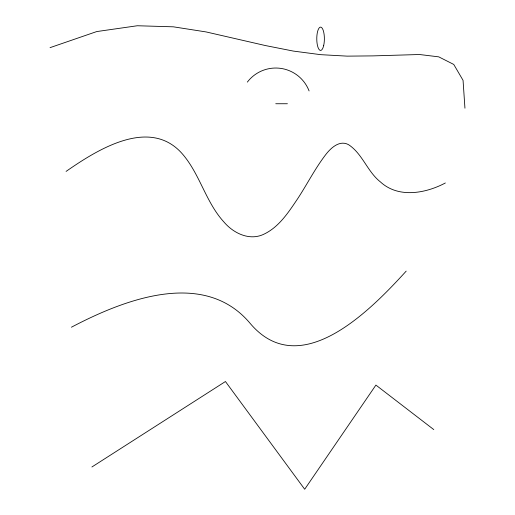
<?xml version="1.0" encoding="UTF-8"?>
<svg xmlns="http://www.w3.org/2000/svg" width="515" height="515" viewBox="0 0 515 515"><rect width="100%" height="100%" fill="white"/><g stroke="black" fill="none" stroke-linecap="round" stroke-linejoin="round"><path stroke-width="0.77" d="M406.187 271.122C371.115 309.624 300.464 382.471 250.38 323.652C204.165 268.212 123.896 299.621 71.424 327.212M66.081 171.405C97.47 149.569 150.271 116.306 182.825 154.423C200.097 174.714 205.852 202.247 223.922 221.991C233.205 232.986 248.938 240.859 263.088 234.576C278.75 227.533 288.458 212.38 297.715 198.636C307.146 184.228 314.955 168.759 325.409 155.041C330.546 148.236 339.379 139.72 348.501 144.638C362.521 153.792 367.343 171.649 380.45 181.95C398.443 198.5 425.635 193.428 445.359 182.98M91.902 466.989L225.448 381.518L304.687 489.25L375.911 385.085L433.785 429.6M50.052 47.65L96.743 31.563L137.331 25.75L173.343 26.819L206.052 31.924L265.405 45.552L293.35 51.082L320.6 54.661L347.187 56.135L372.879 55.89L419.506 54.513L438.754 56.856L453.754 64.439L463.056 80.34L464.948 108.189M275.75 103.74L287.409 103.74M247.342 82.104A35.709 35.709 0 0 1 309.09 90.943M323.729 45.301A11.658 3.805 -90 0 0 320.845 27.14A11.658 3.805 -90 0 0 317.156 43.872A11.658 3.805 -90 0 0 323.729 45.301"/></g></svg>
